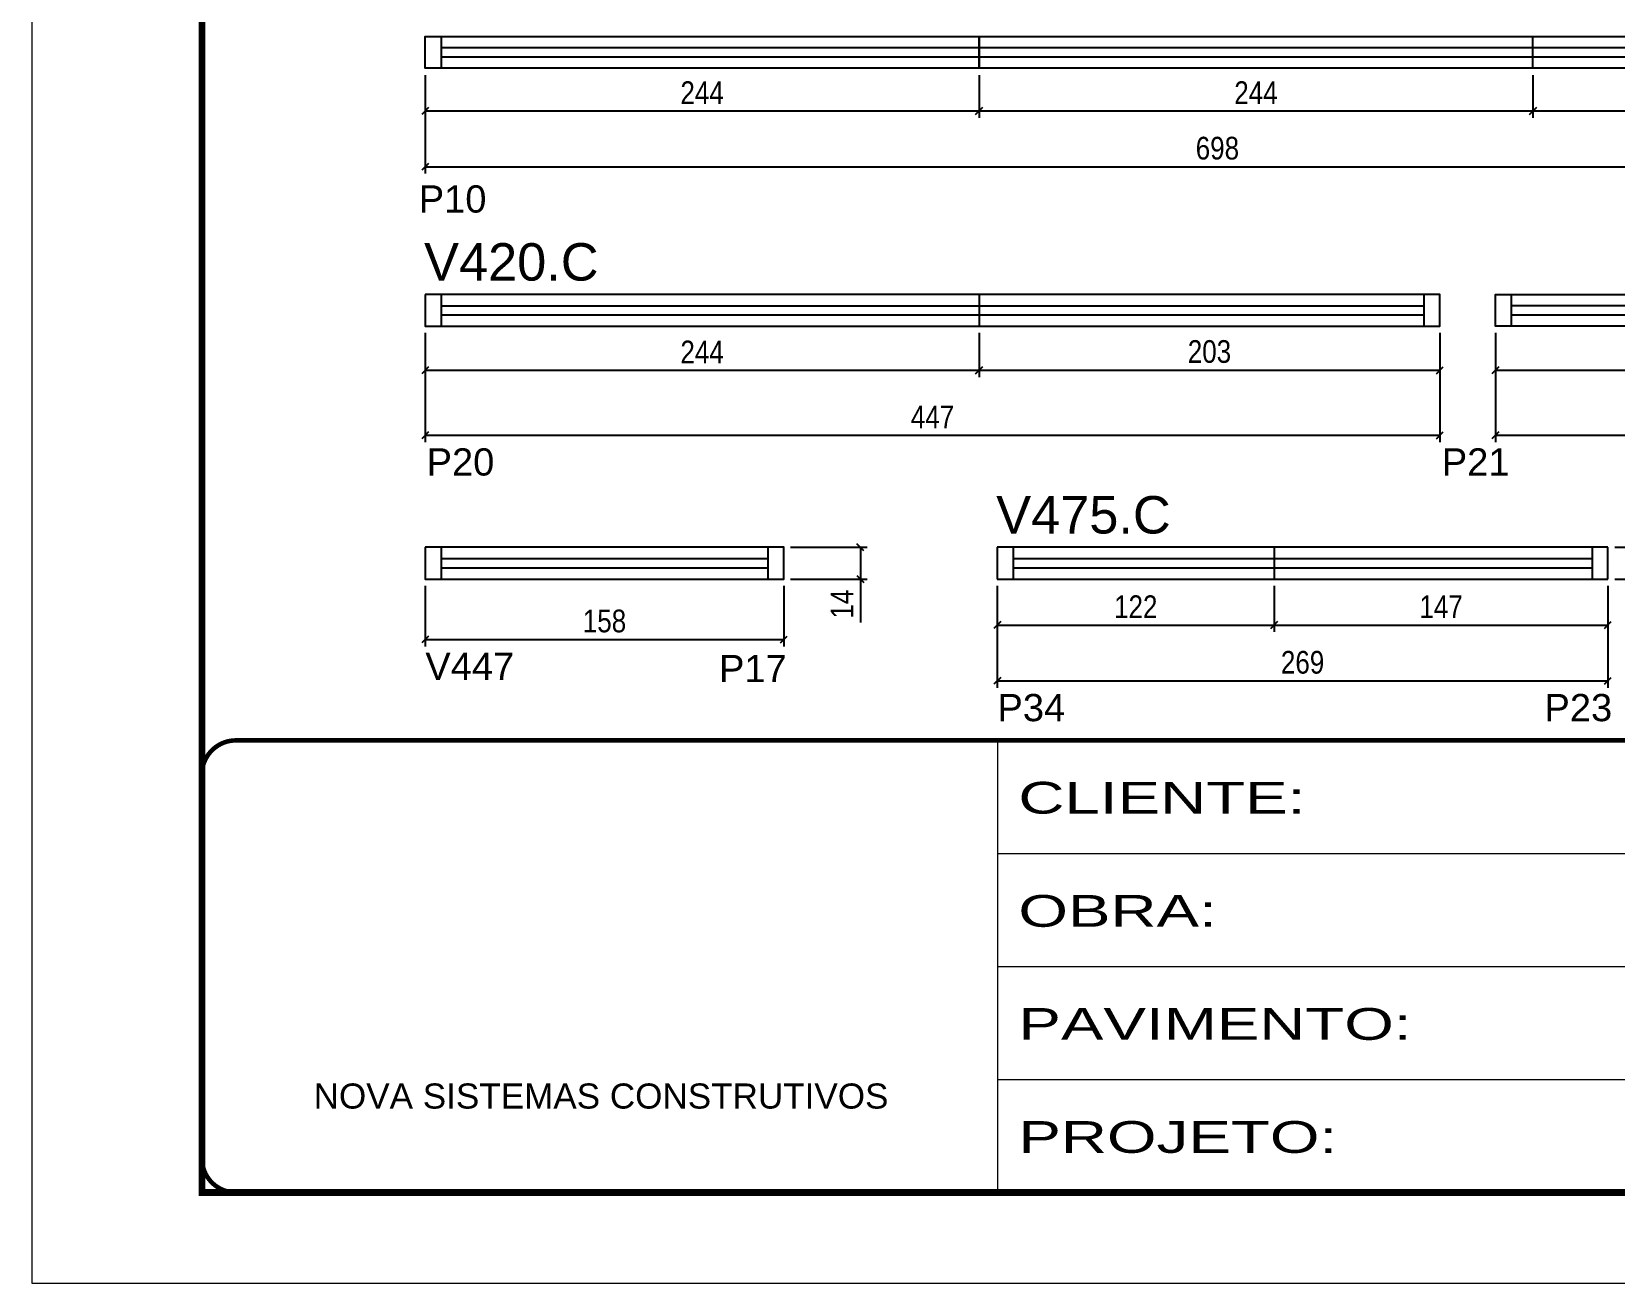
# Model space of a CAD drawing. Extents: x 1959 to 8212, y 239 to 4735.
# Drawn here: x 3557 to 4255, y 2537 to 3088 of the extents above; entities that cross this region are included whole.
import ezdxf

# ---------------------------------------------------------------- set-up
doc = ezdxf.new("R2010")
doc.units = 0
doc.linetypes.add('CONTINUO', pattern=[0])
doc.linetypes.add('DASHED', pattern=[0.75, 0.5, -0.25])
for name, color, linetype in [('5', 5, 'Continuous'), ('COTA', 241, 'Continuous'), ('NOMENCLATURA', 7, 'Continuous'), ('Painéis', 200, 'Continuous'), ('SARR_2.2x7', 40, 'Continuous'), ('SARR_EDITAR', 141, 'Continuous')]:
    doc.layers.add(name, color=color, linetype=linetype)
doc.layers.add('Folhas', color=255, linetype='Continuous', lineweight=9)
doc.layers.add('SARRAFO DE PRESSAO', color=251, linetype='DASHED', lineweight=9)
doc.styles.add('ARIAL', font='arial.ttf')
doc.styles.add('COTA TECNICA', font='techl___.ttf', dxfattribs={"height": 10})
doc.styles.add('COTA TECNICA-50', font='techl___.ttf', dxfattribs={"height": 10})
doc.styles.get("Standard").update_dxf_attribs({"font": 'arial.ttf'})
doc.styles.add('Tecnologia', font='')
doc.styles.get('Tecnologia').set_extended_font_data('Forgotten Futurist')
doc.dimstyles.new('COTA PAINEL-50', dxfattribs={"dimtxt": 10, "dimasz": 3, "dimexe": 3, "dimexo": 3, "dimgap": 3, "dimtad": 1, "dimdec": 1, "dimzin": 12, "dimdsep": 46, "dimtxsty": 'COTA TECNICA-50', "dimblk1": 'OBLIQUE', "dimblk2": 'OBLIQUE', "dimsah": 1, "dimcen": 0.9, "dimclrd": 4, "dimclre": 4, "dimclrt": 240, "dimadec": 1, "dimazin": 3, "dimtfac": 1, "dimtdec": 1, "dimtmove": 0, "dimatfit": 3, "dimfxl": 1, "dimtolj": 1, "dimtzin": 12, "dimarcsym": 0})
doc.dimstyles.new('PAINEL', dxfattribs={"dimtxt": 10, "dimasz": 3, "dimexe": 3, "dimexo": 3, "dimgap": 3, "dimtad": 1, "dimdec": 1, "dimzin": 12, "dimdsep": 46, "dimtxsty": 'COTA TECNICA', "dimblk1": 'OBLIQUE', "dimblk2": 'OBLIQUE', "dimsah": 1, "dimcen": 0.9, "dimclrd": 4, "dimclre": 4, "dimclrt": 240, "dimadec": 1, "dimazin": 3, "dimtfac": 1, "dimtdec": 1, "dimtmove": 0, "dimatfit": 3, "dimfxl": 1, "dimtolj": 1, "dimtzin": 12, "dimarcsym": 0})

# ---------------------------------------------------------------- blocks, each defined once
blk = doc.blocks.new('9999999999')
at = {"color": 30, "linetype": 'CONTINUO'}
for p, q in [((98564.56, 34230.21), (98564.56, 34429.45)), ((98564.56, 34379.64), (99583.98, 34379.64)), ((98564.56, 34329.83), (99487.98, 34329.83)), ((98564.56, 34280.02), (99487.98, 34280.02))]:
    blk.add_line(p, q, dxfattribs=at)
at = {"color": 30, "linetype": 'CONTINUO', "const_width": 2}
blk.add_lwpolyline([(99583.98, 34230.21), (99583.98, 34414.45, 0.414214), (99568.98, 34429.45), (98228.98, 34429.45, 0.414214), (98213.98, 34414.45), (98213.98, 34245.21, 0.414214), (98228.98, 34230.21), (99583.98, 34230.21)], format="xyb", dxfattribs=at)
at = {"layer": 'Folhas'}
blk.add_lwpolyline([(98138.98, 34190.21), (99623.98, 34190.21), (99623.98, 35240.21), (98138.98, 35240.21)], close=True, dxfattribs=at)
at = {"layer": 'Folhas', "color": 30, "const_width": 3}
blk.add_lwpolyline([(98213.98, 34230.21), (99583.98, 34230.21), (99583.98, 35200.21), (98213.98, 35200.21)], close=True, dxfattribs=at)
at = {"color": 7, "linetype": 'Continuous', "ltscale": 5, "style": 'ARIAL'}
blk.add_text('NOVA SISTEMAS CONSTRUTIVOS', height=11.0592, dxfattribs=at).set_placement((98263.19, 34267.21))
at = {"layer": 'Folhas', "color": 7, "style": 'Tecnologia', "width": 1.5}
for s, p in [('CLIENTE:', (98573.65, 34397.17)), ('OBRA:', (98573.65, 34347.31)), ('PAVIMENTO:', (98573.65, 34297.5)), ('PROJETO:', (98573.65, 34247.69))]:
    blk.add_text(s, height=14, dxfattribs=at).set_placement(p)
blk = doc.blocks.new('_Oblique')
at = {"color": 0, "linetype": 'ByBlock', "lineweight": -2}
blk.add_line((-0.5, -0.5), (0.5, 0.5), dxfattribs=at)
blk = doc.blocks.new('*D413')
at = {"layer": 'COTA', "color": 4, "linetype": 'ByBlock', "lineweight": -2, "transparency": 16777216}
for p, q in [((3730.6, 3069.07), (3730.6, 3050.23)), ((3974.6, 3069.07), (3974.6, 3050.23)), ((3730.6, 3053.23), (3974.6, 3053.23))]:
    blk.add_line(p, q, dxfattribs=at)
at = {"layer": 'Defpoints', "color": 0, "linetype": 'ByBlock', "transparency": 16777216}
for p in [(3730.6, 3072.07), (3974.6, 3072.07), (3974.6, 3053.23)]:
    blk.add_point(p, dxfattribs=at)
at = {"layer": 'COTA', "color": 4, "linetype": 'ByBlock', "lineweight": -2, "transparency": 16777216, "xscale": 3, "yscale": 3, "zscale": 3, "rotation": 180}
blk.add_blockref('_Oblique', (3730.6, 3053.23), dxfattribs=at)
at = {"layer": 'COTA', "color": 4, "linetype": 'ByBlock', "lineweight": -2, "transparency": 16777216, "xscale": 3, "yscale": 3, "zscale": 3}
blk.add_blockref('_Oblique', (3974.6, 3053.23), dxfattribs=at)
at = {"layer": 'COTA', "color": 240, "linetype": 'ByBlock', "transparency": 16777216, "insert": (3852.6, 3061.3), "char_height": 10, "attachment_point": 5, "style": 'COTA TECNICA-50'}
blk.add_mtext('\\A1;244', dxfattribs=at)
blk = doc.blocks.new('*D414')
at = {"layer": 'COTA', "color": 4, "linetype": 'ByBlock', "lineweight": -2, "transparency": 16777216}
for p, q in [((3974.6, 3069.07), (3974.6, 3050.23)), ((4218.6, 3069.07), (4218.6, 3050.23)), ((3974.6, 3053.23), (4218.6, 3053.23))]:
    blk.add_line(p, q, dxfattribs=at)
at = {"layer": 'Defpoints', "color": 0, "linetype": 'ByBlock', "transparency": 16777216}
for p in [(3974.6, 3072.07), (4218.6, 3072.07), (4218.6, 3053.23)]:
    blk.add_point(p, dxfattribs=at)
at = {"layer": 'COTA', "color": 4, "linetype": 'ByBlock', "lineweight": -2, "transparency": 16777216, "xscale": 3, "yscale": 3, "zscale": 3, "rotation": 180}
blk.add_blockref('_Oblique', (3974.6, 3053.23), dxfattribs=at)
at = {"layer": 'COTA', "color": 4, "linetype": 'ByBlock', "lineweight": -2, "transparency": 16777216, "xscale": 3, "yscale": 3, "zscale": 3}
blk.add_blockref('_Oblique', (4218.6, 3053.23), dxfattribs=at)
at = {"layer": 'COTA', "color": 240, "linetype": 'ByBlock', "transparency": 16777216, "insert": (4096.6, 3061.3), "char_height": 10, "attachment_point": 5, "style": 'COTA TECNICA-50'}
blk.add_mtext('\\A1;244', dxfattribs=at)
blk = doc.blocks.new('*D415')
at = {"layer": 'COTA', "color": 4, "lineweight": -2, "transparency": 16777216}
for p, q in [((3730.6, 3069.07), (3730.6, 3025.65)), ((4428.6, 3069.07), (4428.6, 3025.65)), ((3730.6, 3028.65), (4428.6, 3028.65))]:
    blk.add_line(p, q, dxfattribs=at)
at = {"layer": 'Defpoints', "color": 0, "transparency": 16777216}
for p in [(3730.6, 3072.07), (4428.6, 3072.07), (4428.6, 3028.65)]:
    blk.add_point(p, dxfattribs=at)
at = {"layer": 'COTA', "color": 4, "lineweight": -2, "transparency": 16777216, "xscale": 3, "yscale": 3, "zscale": 3, "rotation": 180}
blk.add_blockref('_Oblique', (3730.6, 3028.65), dxfattribs=at)
at = {"layer": 'COTA', "color": 4, "lineweight": -2, "transparency": 16777216, "xscale": 3, "yscale": 3, "zscale": 3}
blk.add_blockref('_Oblique', (4428.6, 3028.65), dxfattribs=at)
at = {"layer": 'COTA', "color": 240, "transparency": 16777216, "insert": (4079.6, 3036.78), "char_height": 10, "attachment_point": 5, "style": 'COTA TECNICA'}
blk.add_mtext('\\A1;698', dxfattribs=at)
blk = doc.blocks.new('*D417')
at = {"layer": 'COTA', "color": 4, "lineweight": -2, "transparency": 16777216}
for p, q in [((4218.6, 3069.07), (4218.6, 3050.23)), ((4428.6, 3069.07), (4428.6, 3050.23)), ((4218.6, 3053.23), (4428.6, 3053.23))]:
    blk.add_line(p, q, dxfattribs=at)
at = {"layer": 'Defpoints', "color": 0, "transparency": 16777216}
for p in [(4218.6, 3072.07), (4428.6, 3072.07), (4428.6, 3053.23)]:
    blk.add_point(p, dxfattribs=at)
at = {"layer": 'COTA', "color": 4, "lineweight": -2, "transparency": 16777216, "xscale": 3, "yscale": 3, "zscale": 3, "rotation": 180}
blk.add_blockref('_Oblique', (4218.6, 3053.23), dxfattribs=at)
at = {"layer": 'COTA', "color": 4, "lineweight": -2, "transparency": 16777216, "xscale": 3, "yscale": 3, "zscale": 3}
blk.add_blockref('_Oblique', (4428.6, 3053.23), dxfattribs=at)
at = {"layer": 'COTA', "color": 240, "transparency": 16777216, "insert": (4323.6, 3061.33), "char_height": 10, "attachment_point": 5, "style": 'COTA TECNICA'}
blk.add_mtext('\\A1;210', dxfattribs=at)
blk = doc.blocks.new('*D422')
at = {"layer": 'COTA', "color": 4, "linetype": 'ByBlock', "lineweight": -2, "transparency": 16777216}
for p, q in [((3730.6, 2843.98), (3730.6, 2817.3)), ((3888.6, 2843.98), (3888.6, 2817.3)), ((3730.6, 2820.3), (3888.6, 2820.3))]:
    blk.add_line(p, q, dxfattribs=at)
at = {"layer": 'Defpoints', "color": 0, "linetype": 'ByBlock', "transparency": 16777216}
for p in [(3730.6, 2846.98), (3888.6, 2846.98), (3888.6, 2820.3)]:
    blk.add_point(p, dxfattribs=at)
at = {"layer": 'COTA', "color": 4, "linetype": 'ByBlock', "lineweight": -2, "transparency": 16777216, "xscale": 3, "yscale": 3, "zscale": 3, "rotation": 180}
blk.add_blockref('_Oblique', (3730.6, 2820.3), dxfattribs=at)
at = {"layer": 'COTA', "color": 4, "linetype": 'ByBlock', "lineweight": -2, "transparency": 16777216, "xscale": 3, "yscale": 3, "zscale": 3}
blk.add_blockref('_Oblique', (3888.6, 2820.3), dxfattribs=at)
at = {"layer": 'COTA', "color": 240, "linetype": 'ByBlock', "transparency": 16777216, "insert": (3809.6, 2828.43), "char_height": 10, "attachment_point": 5, "style": 'COTA TECNICA-50'}
blk.add_mtext('\\A1;158', dxfattribs=at)
blk = doc.blocks.new('*D418')
at = {"layer": 'COTA', "color": 4, "linetype": 'ByBlock', "lineweight": -2, "transparency": 16777216}
for p, q in [((4202.06, 2955.42), (4202.06, 2935.95)), ((4446.06, 2955.42), (4446.06, 2935.95)), ((4202.06, 2938.95), (4446.06, 2938.95))]:
    blk.add_line(p, q, dxfattribs=at)
at = {"layer": 'Defpoints', "color": 0, "linetype": 'ByBlock', "transparency": 16777216}
for p in [(4202.06, 2958.42), (4446.06, 2958.42), (4446.06, 2938.95)]:
    blk.add_point(p, dxfattribs=at)
at = {"layer": 'COTA', "color": 4, "linetype": 'ByBlock', "lineweight": -2, "transparency": 16777216, "xscale": 3, "yscale": 3, "zscale": 3, "rotation": 180}
blk.add_blockref('_Oblique', (4202.06, 2938.95), dxfattribs=at)
at = {"layer": 'COTA', "color": 4, "linetype": 'ByBlock', "lineweight": -2, "transparency": 16777216, "xscale": 3, "yscale": 3, "zscale": 3}
blk.add_blockref('_Oblique', (4446.06, 2938.95), dxfattribs=at)
at = {"layer": 'COTA', "color": 240, "linetype": 'ByBlock', "transparency": 16777216, "insert": (4324.06, 2947.03), "char_height": 10, "attachment_point": 5, "style": 'COTA TECNICA-50'}
blk.add_mtext('\\A1;244', dxfattribs=at)
blk = doc.blocks.new('*D420')
at = {"layer": 'COTA', "color": 4, "lineweight": -2, "transparency": 16777216}
for p, q in [((4202.06, 2955.42), (4202.06, 2907.33)), ((4900.06, 2955.42), (4900.06, 2907.33)), ((4202.06, 2910.33), (4900.06, 2910.33))]:
    blk.add_line(p, q, dxfattribs=at)
at = {"layer": 'Defpoints', "color": 0, "transparency": 16777216}
for p in [(4202.06, 2958.42), (4900.06, 2958.42), (4900.06, 2910.33)]:
    blk.add_point(p, dxfattribs=at)
at = {"layer": 'COTA', "color": 4, "lineweight": -2, "transparency": 16777216, "xscale": 3, "yscale": 3, "zscale": 3, "rotation": 180}
blk.add_blockref('_Oblique', (4202.06, 2910.33), dxfattribs=at)
at = {"layer": 'COTA', "color": 4, "lineweight": -2, "transparency": 16777216, "xscale": 3, "yscale": 3, "zscale": 3}
blk.add_blockref('_Oblique', (4900.06, 2910.33), dxfattribs=at)
at = {"layer": 'COTA', "color": 240, "transparency": 16777216, "insert": (4551.06, 2918.46), "char_height": 10, "attachment_point": 5, "style": 'COTA TECNICA'}
blk.add_mtext('\\A1;698', dxfattribs=at)
blk = doc.blocks.new('*D424')
at = {"layer": 'COTA', "color": 4, "linetype": 'ByBlock', "lineweight": -2, "transparency": 16777216}
for p, q in [((3730.6, 2955.42), (3730.6, 2907.33)), ((4177.6, 2955.42), (4177.6, 2907.33)), ((3730.6, 2910.33), (4177.6, 2910.33))]:
    blk.add_line(p, q, dxfattribs=at)
at = {"layer": 'Defpoints', "color": 0, "linetype": 'ByBlock', "transparency": 16777216}
for p in [(3730.6, 2958.42), (4177.6, 2958.42), (4177.6, 2910.33)]:
    blk.add_point(p, dxfattribs=at)
at = {"layer": 'COTA', "color": 4, "linetype": 'ByBlock', "lineweight": -2, "transparency": 16777216, "xscale": 3, "yscale": 3, "zscale": 3, "rotation": 180}
blk.add_blockref('_Oblique', (3730.6, 2910.33), dxfattribs=at)
at = {"layer": 'COTA', "color": 4, "linetype": 'ByBlock', "lineweight": -2, "transparency": 16777216, "xscale": 3, "yscale": 3, "zscale": 3}
blk.add_blockref('_Oblique', (4177.6, 2910.33), dxfattribs=at)
at = {"layer": 'COTA', "color": 240, "linetype": 'ByBlock', "transparency": 16777216, "insert": (3954.1, 2918.41), "char_height": 10, "attachment_point": 5, "style": 'COTA TECNICA-50'}
blk.add_mtext('\\A1;447', dxfattribs=at)
blk = doc.blocks.new('*D425')
at = {"layer": 'COTA', "color": 4, "lineweight": -2, "transparency": 16777216}
for p, q in [((3730.6, 2955.42), (3730.6, 2935.95)), ((3974.6, 2955.42), (3974.6, 2935.95)), ((3730.6, 2938.95), (3974.6, 2938.95))]:
    blk.add_line(p, q, dxfattribs=at)
at = {"layer": 'Defpoints', "color": 0, "transparency": 16777216}
for p in [(3730.6, 2958.42), (3974.6, 2958.42), (3974.6, 2938.95)]:
    blk.add_point(p, dxfattribs=at)
at = {"layer": 'COTA', "color": 4, "lineweight": -2, "transparency": 16777216, "xscale": 3, "yscale": 3, "zscale": 3, "rotation": 180}
blk.add_blockref('_Oblique', (3730.6, 2938.95), dxfattribs=at)
at = {"layer": 'COTA', "color": 4, "lineweight": -2, "transparency": 16777216, "xscale": 3, "yscale": 3, "zscale": 3}
blk.add_blockref('_Oblique', (3974.6, 2938.95), dxfattribs=at)
at = {"layer": 'COTA', "color": 240, "transparency": 16777216, "insert": (3852.6, 2947.03), "char_height": 10, "attachment_point": 5, "style": 'COTA TECNICA'}
blk.add_mtext('\\A1;244', dxfattribs=at)
blk = doc.blocks.new('*D426')
at = {"layer": 'COTA', "color": 4, "lineweight": -2, "transparency": 16777216}
for p, q in [((3974.6, 2955.42), (3974.6, 2935.95)), ((4177.6, 2955.42), (4177.6, 2935.95)), ((3974.6, 2938.95), (4177.6, 2938.95))]:
    blk.add_line(p, q, dxfattribs=at)
at = {"layer": 'Defpoints', "color": 0, "transparency": 16777216}
for p in [(3974.6, 2958.42), (4177.6, 2958.42), (4177.6, 2938.95)]:
    blk.add_point(p, dxfattribs=at)
at = {"layer": 'COTA', "color": 4, "lineweight": -2, "transparency": 16777216, "xscale": 3, "yscale": 3, "zscale": 3, "rotation": 180}
blk.add_blockref('_Oblique', (3974.6, 2938.95), dxfattribs=at)
at = {"layer": 'COTA', "color": 4, "lineweight": -2, "transparency": 16777216, "xscale": 3, "yscale": 3, "zscale": 3}
blk.add_blockref('_Oblique', (4177.6, 2938.95), dxfattribs=at)
at = {"layer": 'COTA', "color": 240, "transparency": 16777216, "insert": (4076.1, 2947.17), "char_height": 10, "attachment_point": 5, "style": 'COTA TECNICA'}
blk.add_mtext('\\A1;203', dxfattribs=at)
blk = doc.blocks.new('*D428')
at = {"layer": 'COTA', "color": 4, "lineweight": -2, "transparency": 16777216}
for p, q in [((3891.6, 2860.98), (3925.31, 2860.98)), ((3922.31, 2860.98), (3922.31, 2846.98)), ((3891.6, 2846.98), (3925.31, 2846.98)), ((3922.31, 2846.98), (3922.31, 2827.86))]:
    blk.add_line(p, q, dxfattribs=at)
at = {"layer": 'Defpoints', "color": 0, "transparency": 16777216}
for p in [(3888.6, 2860.98), (3888.6, 2846.98), (3922.31, 2846.98)]:
    blk.add_point(p, dxfattribs=at)
at = {"layer": 'COTA', "color": 4, "lineweight": -2, "transparency": 16777216, "xscale": 3, "yscale": 3, "zscale": 3}
for p, rotation in [((3922.31, 2860.98), 90), ((3922.31, 2846.98), 270)]:
    blk.add_blockref('_Oblique', p, dxfattribs=dict(at, rotation=rotation))
at = {"layer": 'COTA', "color": 240, "transparency": 16777216, "insert": (3914.24, 2835.92), "char_height": 10, "attachment_point": 5, "rotation": 90, "style": 'COTA TECNICA'}
blk.add_mtext('\\A1;14', dxfattribs=at)
blk = doc.blocks.new('*D492')
at = {"layer": 'COTA', "color": 4, "linetype": 'ByBlock', "lineweight": -2, "transparency": 16777216}
for p, q in [((3982.63, 2843.98), (3982.63, 2799.1)), ((4251.63, 2843.98), (4251.63, 2799.1)), ((3982.63, 2802.1), (4251.63, 2802.1))]:
    blk.add_line(p, q, dxfattribs=at)
at = {"layer": 'Defpoints', "color": 0, "linetype": 'ByBlock', "transparency": 16777216}
for p in [(3982.63, 2846.98), (4251.63, 2846.98), (4251.63, 2802.1)]:
    blk.add_point(p, dxfattribs=at)
at = {"layer": 'COTA', "color": 4, "linetype": 'ByBlock', "lineweight": -2, "transparency": 16777216, "xscale": 3, "yscale": 3, "zscale": 3, "rotation": 180}
blk.add_blockref('_Oblique', (3982.63, 2802.1), dxfattribs=at)
at = {"layer": 'COTA', "color": 4, "linetype": 'ByBlock', "lineweight": -2, "transparency": 16777216, "xscale": 3, "yscale": 3, "zscale": 3}
blk.add_blockref('_Oblique', (4251.63, 2802.1), dxfattribs=at)
at = {"layer": 'COTA', "color": 240, "linetype": 'ByBlock', "transparency": 16777216, "insert": (4117.13, 2810.23), "char_height": 10, "attachment_point": 5, "style": 'COTA TECNICA-50'}
blk.add_mtext('\\A1;269', dxfattribs=at)
blk = doc.blocks.new('*D493')
at = {"layer": 'COTA', "color": 4, "lineweight": -2, "transparency": 16777216}
for p, q in [((4293.96, 2860.98), (4293.96, 2880.09)), ((4254.63, 2860.98), (4296.96, 2860.98)), ((4293.96, 2846.98), (4293.96, 2860.98)), ((4254.63, 2846.98), (4296.96, 2846.98))]:
    blk.add_line(p, q, dxfattribs=at)
at = {"layer": 'Defpoints', "color": 0, "transparency": 16777216}
for p in [(4251.63, 2860.98), (4293.96, 2860.98), (4251.63, 2846.98)]:
    blk.add_point(p, dxfattribs=at)
at = {"layer": 'COTA', "color": 4, "lineweight": -2, "transparency": 16777216, "xscale": 3, "yscale": 3, "zscale": 3}
for p, rotation in [((4293.96, 2860.98), 90), ((4293.96, 2846.98), 270)]:
    blk.add_blockref('_Oblique', p, dxfattribs=dict(at, rotation=rotation))
at = {"layer": 'COTA', "color": 240, "transparency": 16777216, "insert": (4285.89, 2872.03), "char_height": 10, "attachment_point": 5, "rotation": 90, "style": 'COTA TECNICA'}
blk.add_mtext('\\A1;14', dxfattribs=at)
blk = doc.blocks.new('*D494')
at = {"layer": 'COTA', "color": 4, "lineweight": -2, "transparency": 16777216}
for p, q in [((3982.63, 2843.98), (3982.63, 2823.72)), ((4104.63, 2843.98), (4104.63, 2823.72)), ((3982.63, 2826.72), (4104.63, 2826.72))]:
    blk.add_line(p, q, dxfattribs=at)
at = {"layer": 'Defpoints', "color": 0, "transparency": 16777216}
for p in [(3982.63, 2846.98), (4104.63, 2846.98), (4104.63, 2826.72)]:
    blk.add_point(p, dxfattribs=at)
at = {"layer": 'COTA', "color": 4, "lineweight": -2, "transparency": 16777216, "xscale": 3, "yscale": 3, "zscale": 3, "rotation": 180}
blk.add_blockref('_Oblique', (3982.63, 2826.72), dxfattribs=at)
at = {"layer": 'COTA', "color": 4, "lineweight": -2, "transparency": 16777216, "xscale": 3, "yscale": 3, "zscale": 3}
blk.add_blockref('_Oblique', (4104.63, 2826.72), dxfattribs=at)
at = {"layer": 'COTA', "color": 240, "transparency": 16777216, "insert": (4043.63, 2834.78), "char_height": 10, "attachment_point": 5, "style": 'COTA TECNICA'}
blk.add_mtext('\\A1;122', dxfattribs=at)
blk = doc.blocks.new('*D495')
at = {"layer": 'COTA', "color": 4, "lineweight": -2, "transparency": 16777216}
for p, q in [((4104.63, 2843.98), (4104.63, 2823.72)), ((4251.63, 2843.98), (4251.63, 2823.72)), ((4104.63, 2826.72), (4251.63, 2826.72))]:
    blk.add_line(p, q, dxfattribs=at)
at = {"layer": 'Defpoints', "color": 0, "transparency": 16777216}
for p in [(4104.63, 2846.98), (4251.63, 2846.98), (4251.63, 2826.72)]:
    blk.add_point(p, dxfattribs=at)
at = {"layer": 'COTA', "color": 4, "lineweight": -2, "transparency": 16777216, "xscale": 3, "yscale": 3, "zscale": 3, "rotation": 180}
blk.add_blockref('_Oblique', (4104.63, 2826.72), dxfattribs=at)
at = {"layer": 'COTA', "color": 4, "lineweight": -2, "transparency": 16777216, "xscale": 3, "yscale": 3, "zscale": 3}
blk.add_blockref('_Oblique', (4251.63, 2826.72), dxfattribs=at)
at = {"layer": 'COTA', "color": 240, "transparency": 16777216, "insert": (4178.13, 2834.79), "char_height": 10, "attachment_point": 5, "style": 'COTA TECNICA'}
blk.add_mtext('\\A1;147', dxfattribs=at)

msp = doc.modelspace()

# ---------------------------------------------------------------- linework, layer by layer
at = {"layer": 'Painéis'}
for p, q in [((3974.6, 3086.07), (4428.6, 3086.07)), ((3974.6, 3072.07), (3974.6, 3086.07)), ((4218.6, 3072.07), (4218.6, 3086.07)), ((4428.6, 3072.07), (3974.6, 3072.07))]:
    msp.add_line(p, q, dxfattribs=at)
at = {"layer": 'Painéis', "linetype": 'ByBlock'}
for p, q in [((3974.6, 2972.42), (3974.6, 2958.42)), ((3982.63, 2860.98), (3982.63, 2846.98)), ((4251.63, 2860.98), (3982.63, 2860.98)), ((4104.63, 2860.98), (4104.63, 2846.98)), ((4251.63, 2846.98), (4251.63, 2860.98)), ((3982.63, 2846.98), (4251.63, 2846.98))]:
    msp.add_line(p, q, dxfattribs=at)
at = {"layer": 'Painéis'}
for points in [[(3974.6, 3072.07), (3730.6, 3072.07), (3730.6, 3086.07), (3974.6, 3086.07)], [(4446.06, 2958.42), (4202.06, 2958.42), (4202.06, 2972.42), (4446.06, 2972.42)]]:
    msp.add_lwpolyline(points, close=True, dxfattribs=at)
at = {"layer": 'Painéis', "linetype": 'ByBlock'}
for points in [[(3730.6, 2972.42), (3730.6, 2958.42), (4177.6, 2958.42), (4177.6, 2972.42)], [(3730.6, 2860.98), (3730.6, 2846.98), (3888.6, 2846.98), (3888.6, 2860.98)]]:
    msp.add_lwpolyline(points, close=True, dxfattribs=at)
at = {"layer": 'SARR_2.2x7', "linetype": 'Continuous'}
for p, q in [((3737.6, 3086.07), (3737.6, 3072.07)), ((3737.6, 2972.42), (3737.6, 2958.42)), ((4170.6, 2972.42), (4170.6, 2958.42)), ((4209.06, 2972.42), (4209.06, 2958.42)), ((3737.6, 2860.98), (3737.6, 2846.98)), ((3881.6, 2860.98), (3881.6, 2846.98)), ((3989.63, 2860.98), (3989.63, 2846.98)), ((4244.63, 2860.98), (4244.63, 2846.98))]:
    msp.add_line(p, q, dxfattribs=at)
at = {"layer": 'SARR_EDITAR', "linetype": 'Continuous'}
for p, q in [((3974.6, 3081.07), (3737.6, 3081.07)), ((3737.6, 3077.07), (3974.6, 3077.07)), ((4218.6, 3081.07), (3974.6, 3081.07)), ((3974.6, 3077.07), (4218.6, 3077.07)), ((4421.6, 3081.07), (4218.6, 3081.07)), ((4218.6, 3077.07), (4421.6, 3077.07)), ((3737.6, 2967.42), (3974.6, 2967.42)), ((3974.6, 2967.42), (4170.6, 2967.42)), ((4446.06, 2967.42), (4209.06, 2967.42)), ((3737.6, 2963.42), (3974.6, 2963.42)), ((3974.6, 2963.42), (4170.6, 2963.42)), ((4209.06, 2963.42), (4446.06, 2963.42)), ((3737.6, 2855.98), (3881.6, 2855.98)), ((3989.63, 2855.98), (4244.63, 2855.98)), ((3737.6, 2851.98), (3881.6, 2851.98)), ((3989.63, 2851.98), (4244.63, 2851.98))]:
    msp.add_line(p, q, dxfattribs=at)

# ---------------------------------------------------------------- block references
at = {"layer": 'SARRAFO DE PRESSAO', "color": 6, "linetype": 'ByBlock'}
msp.add_blockref('9999999999', (-94581.71, -31653.56), dxfattribs=at)

# ---------------------------------------------------------------- texts
at = {"layer": '5', "linetype": 'Continuous'}
for s, rotation, p in [('P10', 359.99996, (3727.78, 3008.45)), ('P20', 359.99996, (3731.25, 2892.58)), ('P21', 359.99996, (4178.46, 2892.58)), ('V447', 0.00004, (3730.68, 2802.55)), ('P17', 359.99996, (3860.06, 2801.55)), ('P34', 0.00004, (3982.72, 2784.34)), ('P23', 359.99996, (4223.69, 2784.34))]:
    msp.add_text(s, height=12, rotation=rotation, dxfattribs=at).set_placement(p)
at = {"layer": 'NOMENCLATURA', "linetype": 'Continuous'}
for s, p in [('V420.C', (3730.13, 2978.48)), ('V475.C', (3982.16, 2867.03))]:
    msp.add_text(s, height=16.5, dxfattribs=at).set_placement(p)

# ---------------------------------------------------------------- dimensions: what is measured, and where the dimension line sits
at = {"layer": 'COTA', "color": 1, "linetype": 'ByBlock'}
for base, p1, p2, picture, middle in [((3974.6, 3053.23), (3730.6, 3072.07), (3974.6, 3072.07), '*D413', (3852.6, 3061.3)), ((4218.6, 3053.23), (3974.6, 3072.07), (4218.6, 3072.07), '*D414', (4096.6, 3061.3)), ((4177.6, 2910.33), (3730.6, 2958.42), (4177.6, 2958.42), '*D424', (3954.1, 2918.41)), ((4446.06, 2938.95), (4202.06, 2958.42), (4446.06, 2958.42), '*D418', (4324.06, 2947.03)), ((3888.6, 2820.3), (3730.6, 2846.98), (3888.6, 2846.98), '*D422', (3809.6, 2828.43)), ((4251.63, 2802.1), (3982.63, 2846.98), (4251.63, 2846.98), '*D492', (4117.13, 2810.23))]:
    dim = msp.add_linear_dim(base=base, p1=p1, p2=p2, dimstyle='COTA PAINEL-50', override={"dimarcsym": 1}, dxfattribs=at)
    dim.commit()
    dim.dimension.update_dxf_attribs({"geometry": picture, "text_midpoint": middle})
at = {"layer": 'COTA'}
for base, p1, p2, picture, middle in [((4428.6, 3028.65), (3730.6, 3072.07), (4428.6, 3072.07), '*D415', (4079.6, 3036.78)), ((4428.6, 3053.23), (4218.6, 3072.07), (4428.6, 3072.07), '*D417', (4323.6, 3061.33)), ((3974.6, 2938.95), (3730.6, 2958.42), (3974.6, 2958.42), '*D425', (3852.6, 2947.03)), ((4900.06, 2910.33), (4202.06, 2958.42), (4900.06, 2958.42), '*D420', (4551.06, 2918.46)), ((4104.63, 2826.72), (3982.63, 2846.98), (4104.63, 2846.98), '*D494', (4043.63, 2834.78))]:
    dim = msp.add_linear_dim(base=base, p1=p1, p2=p2, dimstyle='PAINEL', dxfattribs=at)
    dim.commit()
    dim.dimension.update_dxf_attribs({"geometry": picture, "text_midpoint": middle})
for base, p1, p2, picture, middle in [((4177.6, 2938.95), (3974.6, 2958.42), (4177.6, 2958.42), '*D426', (4076.1, 2947.17)), ((4251.63, 2826.72), (4104.63, 2846.98), (4251.63, 2846.98), '*D495', (4178.13, 2834.79))]:
    dim = msp.add_linear_dim(base=base, p1=p1, p2=p2, dimstyle='PAINEL', override={"dimtmove": 1}, dxfattribs=at)
    dim.commit()
    dim.dimension.update_dxf_attribs({"geometry": picture, "text_midpoint": middle})
for base, p1, p2, picture, middle in [((4293.96, 2860.98), (4251.63, 2846.98), (4251.63, 2860.98), '*D493', (4285.89, 2872.03)), ((3922.31, 2846.98), (3888.6, 2860.98), (3888.6, 2846.98), '*D428', (3914.24, 2835.92))]:
    dim = msp.add_linear_dim(base=base, p1=p1, p2=p2, angle=90, dimstyle='PAINEL', dxfattribs=at)
    dim.commit()
    dim.dimension.update_dxf_attribs({"geometry": picture, "text_midpoint": middle})

doc.saveas('drawing.dxf')
